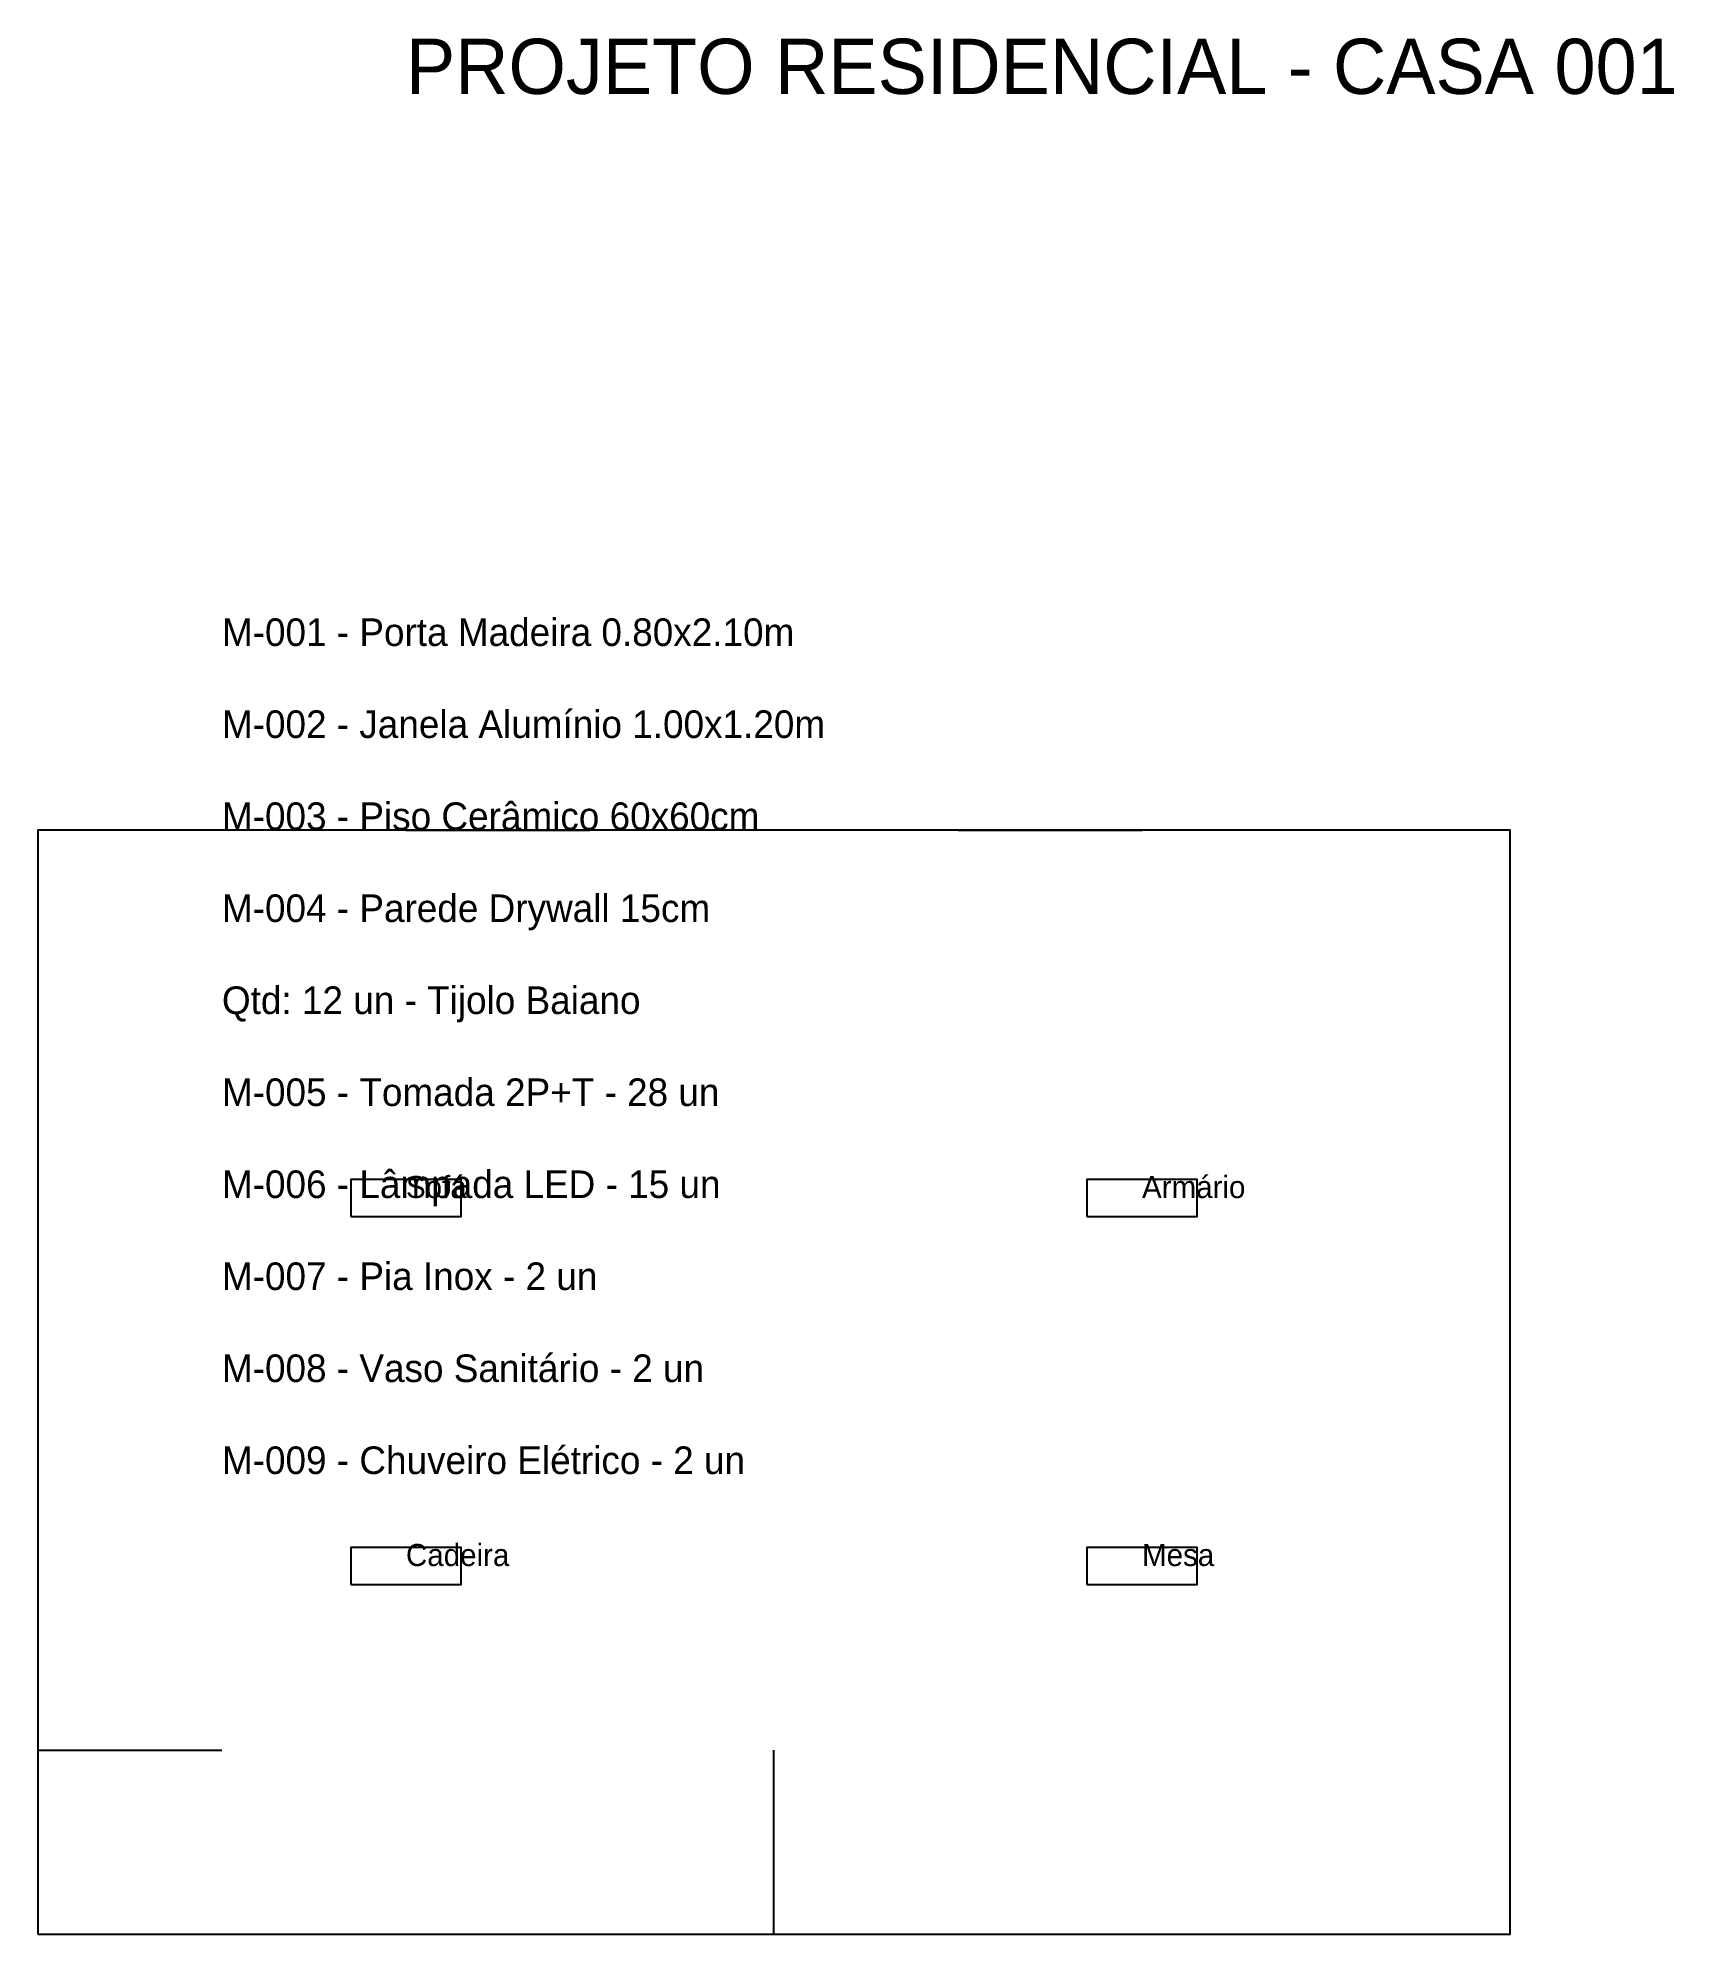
# Model space of a CAD drawing. Header units: metres. Extents: x 0 to 8.9, y 0 to 10.3.
import ezdxf

# ---------------------------------------------------------------- set-up
doc = ezdxf.new("R2010")
doc.units = ezdxf.units.M
for name, color, linetype in [('JANELAS', 4, 'Continuous'), ('MOBILIARIO', 2, 'Continuous'), ('PAREDES', 7, 'Continuous'), ('PORTAS', 1, 'Continuous'), ('TEXTOS', 3, 'Continuous')]:
    doc.layers.add(name, color=color, linetype=linetype)

msp = doc.modelspace()

# ---------------------------------------------------------------- linework, layer by layer
at = {"layer": 'JANELAS'}
for p, q in [((2, 6), (3, 6)), ((5, 6), (6, 6))]:
    msp.add_line(p, q, dxfattribs=at)
at = {"layer": 'MOBILIARIO'}
for points in [[(1.7, 3.9), (2.3, 3.9), (2.3, 4.1), (1.7, 4.1), (1.7, 3.9)], [(5.7, 3.9), (6.3, 3.9), (6.3, 4.1), (5.7, 4.1), (5.7, 3.9)], [(1.7, 1.9), (2.3, 1.9), (2.3, 2.1), (1.7, 2.1), (1.7, 1.9)], [(5.7, 1.9), (6.3, 1.9), (6.3, 2.1), (5.7, 2.1), (5.7, 1.9)]]:
    msp.add_lwpolyline(points, dxfattribs=at)
at = {"layer": 'PAREDES'}
msp.add_lwpolyline([(0, 0), (8, 0), (8, 6), (0, 6), (0, 0)], dxfattribs=at)
at = {"layer": 'PORTAS'}
for p, q in [((0, 1), (1, 1)), ((4, 0), (4, 1))]:
    msp.add_line(p, q, dxfattribs=at)

# ---------------------------------------------------------------- texts
at = {"layer": 'MOBILIARIO'}
for s, p in [('Sofá', (2, 4)), ('Armário', (6, 4)), ('Cadeira', (2, 2)), ('Mesa', (6, 2))]:
    msp.add_text(s, height=0.12, dxfattribs=at).set_placement(p)
at = {"layer": 'TEXTOS'}
for s, height, p in [('PROJETO RESIDENCIAL - CASA 001', 0.3, (2, 10)), ('M-001 - Porta Madeira 0.80x2.10m', 0.15, (1, 7)), ('M-002 - Janela Alumínio 1.00x1.20m', 0.15, (1, 6.5)), ('M-003 - Piso Cerâmico 60x60cm', 0.15, (1, 6)), ('M-004 - Parede Drywall 15cm', 0.15, (1, 5.5)), ('Qtd: 12 un - Tijolo Baiano', 0.15, (1, 5)), ('M-005 - Tomada 2P+T - 28 un', 0.15, (1, 4.5)), ('M-006 - Lâmpada LED - 15 un', 0.15, (1, 4)), ('M-007 - Pia Inox - 2 un', 0.15, (1, 3.5)), ('M-008 - Vaso Sanitário - 2 un', 0.15, (1, 3)), ('M-009 - Chuveiro Elétrico - 2 un', 0.15, (1, 2.5))]:
    msp.add_text(s, height=height, dxfattribs=at).set_placement(p)

doc.saveas('drawing.dxf')
